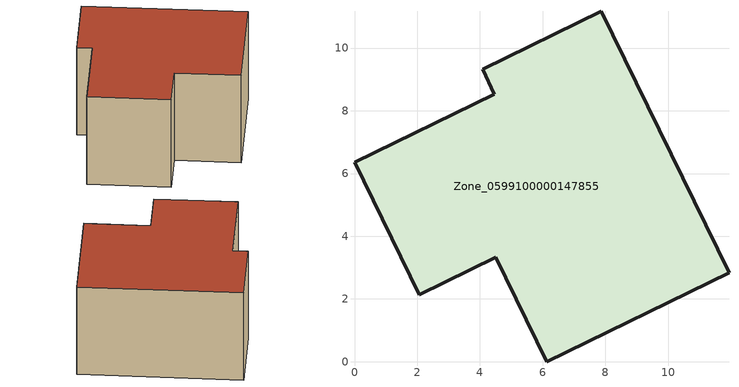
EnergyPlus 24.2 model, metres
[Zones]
Zone_0599100000147855
 floor ground (C_G): 7.87,11.17 11.94,2.84 6.12,0 4.5,3.33 2.06,2.14 0,6.35 4.46,8.53 4.08,9.32 z0
 wall outside (C_F): 0,6.35 2.06,2.14 4.5,3.33 6.12,0 11.94,2.84 7.87,11.17 4.08,9.32 4.46,8.53 0,6.35 z0:5.76
 roof outside (C_R): 7.87,11.17 4.08,9.32 4.46,8.53 0,6.35 2.06,2.14 4.5,3.33 6.12,0 11.94,2.84 z5.76
[BUILDING]
Pand.0599100000147855: North Axis=0; Terrain=City; Loads Convergence Tolerance Value=0.04; Temperature Convergence Tolerance Value=0.4; Solar Distribution=FullExterior; Maximum Number of Warmup Days=25; Minimum Number of Warmup Days=1
[Site:Location]
Rotterdam.The.Hague.AP_ZH_NLD Design_Conditions: Latitude=51.96; Longitude=4.45; Time Zone=1; Elevation=-4.5
[SITE:GROUNDTEMPERATURE:BUILDINGSURFACE]
18, 18, 18, 18, 18, 18, 18, 18, 18, 18, 18, 18
[MATERIAL] Thermal Absorptance=0.9; Solar Absorptance=0.7; Visible Absorptance=0.7
Name | Roughness | Thickness | Conductivity | Density | Specific Heat
G.TC.1946-1964 | MediumSmooth | 0.15 | 1 | 540 | 1210
F.TC.1946-1964 | Rough | 0.3 | 0.857143 | 1920 | 840
R.TC.1946-1964 | MediumRough | 0.2 | 0.235294 | 1500 | 1000
[CONSTRUCTION]
C_G: G.TC.1946-1964
C_F: F.TC.1946-1964
C_R: R.TC.1946-1964
[ZONE]
Zone_0599100000147855: Type=1; Multiplier=1; Ceiling Height=Autocalculate; Volume=Autocalculate; Floor Area=autocalculate; Part of Total Floor Area=Yes
[ZONEINFILTRATION:DESIGNFLOWRATE]
Infil_Zone_0599100000147855: Zone or ZoneList or Space or SpaceList=Zone_0599100000147855; Schedule=AlwaysOn; Design Flow Rate Calculation Method=Flow/Area; Flow Rate per Floor Area=0.003; Constant Term Coefficient=1; Temperature Term Coefficient=0; Velocity Term Coefficient=0; Velocity Squared Term Coefficient=0
[HVACTEMPLATE:ZONE:IDEALLOADSAIRSYSTEM]
Zone_0599100000147855: Maximum Heating Supply Air Temperature=50; Minimum Cooling Supply Air Temperature=13; Maximum Heating Supply Air Humidity Ratio=0.0156; Minimum Cooling Supply Air Humidity Ratio=0.0077; Heating Limit=NoLimit; Cooling Limit=NoLimit; Dehumidification Control Type=ConstantSensibleHeatRatio; Cooling Sensible Heat Ratio=0.7; Dehumidification Setpoint=60; Humidification Control Type=None; Humidification Setpoint=30; Outdoor Air Method=None; Outdoor Air Flow Rate per Person=0.00944; Outdoor Air Flow Rate per Zone Floor Area=0; Outdoor Air Flow Rate per Zone=0; Demand Controlled Ventilation Type=None; Outdoor Air Economizer Type=NoEconomizer; Heat Recovery Type=None; Sensible Heat Recovery Effectiveness=0.7; Latent Heat Recovery Effectiveness=0.65
[ZONECONTROL:THERMOSTAT]
ThermostatControl_Zone_0599100000147855: Zone or ZoneList=Zone_0599100000147855; Control Type Schedule=DualSetpointControlType; Control 1=Thermostat_Zone_0599100000147855; Temperature Difference Between Cutout And Setpoint=0
[THERMOSTATSETPOINT:DUALSETPOINT]
Thermostat_Zone_0599100000147855: Heating Setpoint Temperature Schedule=HeatingSetpoint_Zone_0599100000147855; Cooling Setpoint Temperature Schedule=CoolingSetpoint_Zone_0599100000147855
[SCHEDULE:COMPACT]
HeatingSetpoint_Zone_0599100000147855: Through: 12/31, For: AllDays, Until: 24:00, 21
CoolingSetpoint_Zone_0599100000147855: Through: 12/31, For: AllDays, Until: 24:00, 24
DualSetpointControlType: Through: 12/31, For: AllDays, Until: 24:00, 4
AlwaysOn: Through: 12/31, For: AllDays, Until: 24:00, 1
